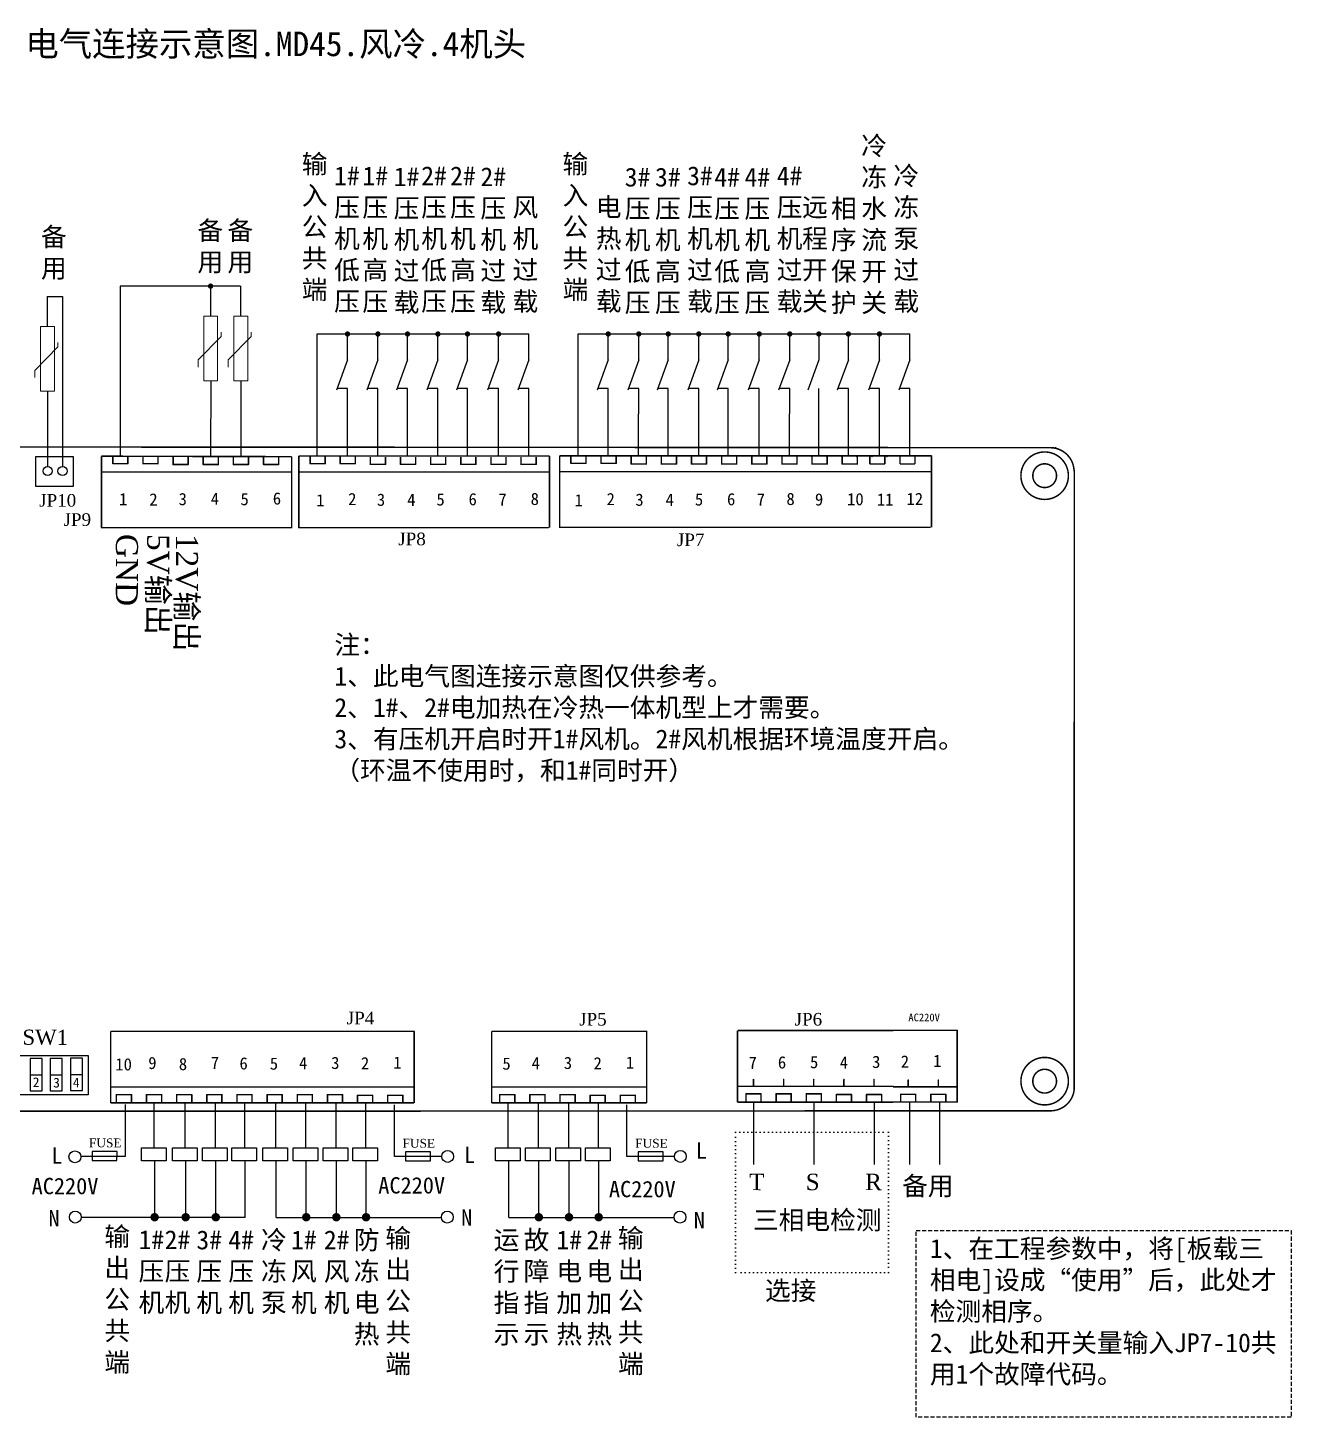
# Model space of a CAD drawing. Extents: x 13486 to 20536, y -504 to 1741.
# Drawn here: x 14665 to 16655, y -504 to 1685 of the extents above; entities that cross this region are included whole.
import ezdxf

# ---------------------------------------------------------------- set-up
doc = ezdxf.new("R2010")
doc.units = 0
doc.linetypes.add('DASHED2', pattern=[9.525, 6.35, -3.175])
doc.linetypes.add('DOT', pattern=[6.35, 0, -6.35])
doc.layers.get('0').update_dxf_attribs({"linetype": 'CONTINUOUS'})
for name, color, linetype in [('BOTTOMSOLDER', 6, 'CONTINUOUS'), ('instruction', 7, 'CONTINUOUS'), ('KEEPOUTLAYER', 6, 'CONTINUOUS'), ('MECHANICAL1', 251, 'CONTINUOUS'), ('TOPOVERLAY', 2, 'CONTINUOUS')]:
    doc.layers.add(name, color=color, linetype=linetype)

# ---------------------------------------------------------------- blocks, each defined once
blk = doc.blocks.new('常闭2')
at = {"color": 0}
for p, q in [((1.28, 7.79), (1.28, 5.04)), ((1.28, 1.9), (2.48, 5.21)), ((1.28, 5.04), (2.42, 5.04)), ((1.28, 1.9), (1.28, -0.93))]:
    blk.add_line(p, q, dxfattribs=at)

msp = doc.modelspace()

# ---------------------------------------------------------------- hatches: boundary and pattern name
h = msp.add_hatch(color=256)
edge = h.paths.add_edge_path()
edge.add_arc((14952.7, 1277.9), 4.23, 540, 900)
h = msp.add_hatch(color=256)
edge = h.paths.add_edge_path()
edge.add_arc((15168.3, 1202.5), 4.23, 540, 900)
h = msp.add_hatch(color=256)
edge = h.paths.add_edge_path()
edge.add_arc((15216.3, 1202.5), 4.23, 540, 900)
h = msp.add_hatch(color=256)
edge = h.paths.add_edge_path()
edge.add_arc((15262.8, 1202.5), 4.23, 540, 900)
h = msp.add_hatch(color=256)
edge = h.paths.add_edge_path()
edge.add_arc((15310.8, 1202.5), 4.23, 540, 900)
h = msp.add_hatch(color=256)
edge = h.paths.add_edge_path()
edge.add_arc((15357.3, 1202.5), 4.23, 540, 900)
h = msp.add_hatch(color=256)
edge = h.paths.add_edge_path()
edge.add_arc((15406.3, 1202.5), 4.23, 540, 900)
h = msp.add_hatch(color=256)
edge = h.paths.add_edge_path()
edge.add_arc((15579, 1202.5), 4.23, 540, 900)
h = msp.add_hatch(color=256)
edge = h.paths.add_edge_path()
edge.add_arc((15627, 1202.5), 4.23, 540, 900)
h = msp.add_hatch(color=256)
edge = h.paths.add_edge_path()
edge.add_arc((15673.5, 1202.5), 4.23, 540, 900)
h = msp.add_hatch(color=256)
edge = h.paths.add_edge_path()
edge.add_arc((15721.5, 1202.5), 4.23, 540, 900)
h = msp.add_hatch(color=256)
edge = h.paths.add_edge_path()
edge.add_arc((15768, 1202.5), 4.23, 540, 900)
h = msp.add_hatch(color=256)
edge = h.paths.add_edge_path()
edge.add_arc((15816.9, 1202.5), 4.23, 540, 900)
h = msp.add_hatch(color=256)
edge = h.paths.add_edge_path()
edge.add_arc((15864.8, 1202.5), 4.23, 540, 900)
h = msp.add_hatch(color=256)
edge = h.paths.add_edge_path()
edge.add_arc((15910.7, 1202.5), 4.23, 540, 900)
h = msp.add_hatch(color=256)
edge = h.paths.add_edge_path()
edge.add_arc((15957.2, 1202.5), 4.23, 540, 900)
h = msp.add_hatch(color=256)
edge = h.paths.add_edge_path()
edge.add_arc((16006.1, 1202.5), 4.23, 540, 900)
h = msp.add_hatch(color=256)
edge = h.paths.add_edge_path()
edge.add_arc((14864.5, -188.8), 6.71, 180, 540)
h = msp.add_hatch(color=256)
edge = h.paths.add_edge_path()
edge.add_arc((14913.4, -188.8), 6.71, 180, 540)
h = msp.add_hatch(color=256)
edge = h.paths.add_edge_path()
edge.add_arc((14960.9, -188.8), 6.71, 180, 540)
h = msp.add_hatch(color=256)
edge = h.paths.add_edge_path()
edge.add_arc((15103.3, -188.8), 6.71, 180, 540)
h = msp.add_hatch(color=256)
edge = h.paths.add_edge_path()
edge.add_arc((15150.8, -188.8), 6.71, 180, 540)
h = msp.add_hatch(color=256)
edge = h.paths.add_edge_path()
edge.add_arc((15197.6, -188.8), 6.71, 180, 540)
h = msp.add_hatch(color=256)
edge = h.paths.add_edge_path()
edge.add_arc((15469.7, -188.8), 6.71, 180, 540)
h = msp.add_hatch(color=256)
edge = h.paths.add_edge_path()
edge.add_arc((15517.2, -188.8), 6.71, 180, 540)
h = msp.add_hatch(color=256)
edge = h.paths.add_edge_path()
edge.add_arc((15564, -188.8), 6.71, 180, 540)

# ---------------------------------------------------------------- linework, layer by layer
for p, q in [((14952.6, 1278.1), (14952.6, 1230.2)), ((15000, 1278.1), (15000, 1230.2)), ((14695.5, 1261.8), (14695.5, 1213.9)), ((14953.3, 1010.5), (14953.4, 1128.5)), ((15000.6, 1010.5), (15000.7, 1128.5)), ((14696.2, 994.2), (14696.3, 1112.2))]:
    msp.add_line(p, q)
at = {"lineweight": 13}
for p, q in [((14969.2, 1198.4), (14969.2, 1205.3)), ((15016.5, 1198.4), (15016.5, 1205.3)), ((14712.1, 1182.1), (14676, 1145.2)), ((14712.1, 1182.1), (14712.1, 1189)), ((14969.2, 1198.4), (14933.2, 1161.6)), ((15016.5, 1198.4), (14980.5, 1161.6)), ((14933.2, 1150.4), (14933.2, 1161.6)), ((14980.5, 1150.4), (14980.5, 1161.6)), ((14676, 1134.1), (14676, 1145.2))]:
    msp.add_line(p, q, dxfattribs=at)
at = {"color": 7}
for p, q in [((14668.5, 35.4), (14688, 35.4)), ((14700.1, 35.4), (14719.6, 35.4)), ((14732, 35.8), (14751.4, 35.8))]:
    msp.add_line(p, q, dxfattribs=at)
at = {"linetype": 'Continuous'}
for p, q in [((15807.7, -8.6), (15807.7, -105.9)), ((15903, -8.6), (15903, -105.9)), ((15997.8, -8.6), (15997.8, -105.9)), ((16053.4, -8.3), (16053.4, -105.6)), ((16100.6, -8.3), (16100.6, -105.6))]:
    msp.add_line(p, q, dxfattribs=at)
at = {"linetype": 'Continuous', "flags": 128}
for points in [[(15000, 1278.1), (14810.1, 1278.1), (14810.1, 1010)], [(14695.5, 1261.8), (14719.4, 1261.8), (14719.4, 993.9)], [(15120.7, 1010.2), (15120.7, 1202.8), (15454, 1202.8)], [(15531.4, 1010.2), (15531.4, 1202.8), (16053.9, 1202.9)], [(15910.7, 1202.9), (15910.7, 1161.9), (15893.3, 1114)], [(14677.1, 1009), (14677.1, 962.9), (14736.6, 962.9), (14736.6, 1009), (14677.1, 1009)], [(14765.9, -85.3), (14765.9, -99.3), (14805.2, -99.3), (14805.3, -85.3), (14765.9, -85.3)], [(15259.8, -85.9), (15259.8, -99.9), (15299.1, -99.9), (15299.2, -85.9), (15259.8, -85.9)], [(15626.3, -85.9), (15626.3, -99.9), (15665.5, -99.9), (15665.6, -85.9), (15626.3, -85.9)]]:
    msp.add_lwpolyline(points, dxfattribs=at)
at = {"lineweight": 13}
for points in [[(14942, 1230.5), (14963.8, 1230.5), (14963.8, 1128.8), (14942, 1128.8)], [(14989.3, 1230.5), (15011.1, 1230.5), (15011.1, 1128.8), (14989.3, 1128.8)], [(14684.9, 1214.1), (14706.7, 1214.1), (14706.7, 1112.4), (14684.9, 1112.4)]]:
    msp.add_lwpolyline(points, close=True, dxfattribs=at)
at = {"color": 7}
for points in [[(14759.7, 4.1), (14625.4, 4.1), (14625.4, 65.8), (14759.7, 65.8)], [(14668.5, 10.2), (14687.2, 10.2), (14687.2, 61.2), (14668.5, 61.2)], [(14700.1, 10.2), (14718.8, 10.2), (14718.8, 61.2), (14700.1, 61.2)], [(14732, 10.6), (14750.7, 10.6), (14750.7, 61.6), (14732, 61.6)]]:
    msp.add_lwpolyline(points, close=True, dxfattribs=at)
at = {"linetype": 'DOT'}
msp.add_lwpolyline([(15779.6, -54.8), (16020.6, -54.8), (16020.6, -275.7), (15779.6, -275.7)], close=True, dxfattribs=at)
at = {"linetype": 'DASHED2'}
msp.add_lwpolyline([(16063.8, -209.9), (16654.7, -209.9), (16654.7, -503.9), (16063.8, -503.9)], close=True, dxfattribs=at)
at = {"linetype": 'Continuous'}
for centre in [(14696.1, 986.6), (14719.5, 986.6)]:
    msp.add_circle(centre, 7.26, dxfattribs=at)
at = {"layer": 'BOTTOMSOLDER', "color": 7, "linetype": 'Continuous'}
for p, q in [((14818.7, -92.9), (14818.7, -11.1)), ((14863.4, -7.7), (14863.4, -79.4)), ((14912.3, -7.7), (14912.3, -79.4)), ((14959.9, -7.7), (14959.9, -79.4)), ((15005.9, -7.7), (15005.9, -79.4)), ((15054.7, -7.7), (15054.7, -79.4)), ((15102.2, -7.7), (15102.2, -79.4)), ((15149.7, -7.7), (15149.7, -79.4)), ((15196.5, -7.7), (15196.5, -79.4)), ((15242.1, -93.3), (15242.1, -11.7)), ((15421.1, -7.7), (15421.1, -79.4)), ((15468.6, -7.7), (15468.6, -79.4)), ((15516.2, -7.7), (15516.2, -79.4)), ((15562.9, -7.7), (15562.9, -79.4)), ((15608.5, -93.3), (15608.5, -11.7)), ((14748.4, -92.9), (14818.7, -92.9)), ((14864.6, -189.3), (14864.6, -99.9)), ((14913.5, -189.3), (14913.5, -99.9)), ((14961, -189.3), (14961, -99.9)), ((15007.1, -189.3), (15007.1, -99.9)), ((15055.9, -189.3), (15055.9, -99.9)), ((15103.4, -189.3), (15103.4, -99.9)), ((15150.9, -189.3), (15150.9, -99.9)), ((15197.7, -189.3), (15197.7, -99.9)), ((15316.4, -93.3), (15242.1, -93.3)), ((15422.3, -189.3), (15422.3, -99.9)), ((15469.8, -189.3), (15469.8, -99.9)), ((15517.3, -189.3), (15517.3, -99.9)), ((15564.1, -189.3), (15564.1, -99.9)), ((15682.8, -93.3), (15608.5, -93.3)), ((15007.1, -189.3), (14749, -189.2)), ((15055.9, -189.3), (15316.3, -189.5)), ((15422.3, -189.3), (15682.7, -189.5))]:
    msp.add_line(p, q, dxfattribs=at)
for points in [[(14882.5, -99.8), (14843.6, -99.8), (14843.6, -79.4), (14882.5, -79.4)], [(14931.5, -99.8), (14892.6, -99.8), (14892.6, -79.4), (14931.5, -79.4)], [(14979, -99.8), (14940.1, -99.8), (14940.1, -79.4), (14979, -79.4)], [(15025.1, -99.8), (14986.2, -99.8), (14986.2, -79.4), (15025.1, -79.4)], [(15073.9, -99.8), (15035, -99.8), (15035, -79.4), (15073.9, -79.4)], [(15121.4, -99.8), (15082.5, -99.8), (15082.5, -79.4), (15121.4, -79.4)], [(15168.9, -99.8), (15130, -99.8), (15130, -79.4), (15168.9, -79.4)], [(15215.7, -99.8), (15176.8, -99.8), (15176.8, -79.4), (15215.7, -79.4)], [(15440.3, -99.8), (15401.4, -99.8), (15401.4, -79.4), (15440.3, -79.4)], [(15487.8, -99.8), (15448.9, -99.8), (15448.9, -79.4), (15487.8, -79.4)], [(15535.3, -99.8), (15496.4, -99.8), (15496.4, -79.4), (15535.3, -79.4)], [(15582.1, -99.8), (15543.2, -99.8), (15543.2, -79.4), (15582.1, -79.4)]]:
    msp.add_lwpolyline(points, close=True, dxfattribs=at)
for centre in [(14739, -93.7), (15326.1, -93.1), (15692.6, -93.1), (14739.6, -188.6), (15325.5, -188.7), (15692, -188.7)]:
    msp.add_circle(centre, 9.37, dxfattribs=at)
at = {"layer": 'instruction', "color": 0}
for p, q in [((15910.7, 1010.2), (15910.7, 1116.5)), ((15168.3, 1010.2), (15168.3, 1076.8)), ((15216.3, 1010.2), (15216.3, 1076.8)), ((15262.8, 1010.2), (15262.8, 1076.8)), ((15310.8, 1010.2), (15310.8, 1076.8)), ((15357.3, 1010.2), (15357.3, 1076.8)), ((15406.2, 1010.2), (15406.2, 1076.8)), ((15454, 1010.2), (15454, 1076.8)), ((15578.9, 1010.2), (15578.9, 1076.8)), ((15626.9, 1010.2), (15626.9, 1076.8)), ((15673.5, 1010.2), (15673.5, 1076.8)), ((15721.5, 1010.2), (15721.5, 1076.8)), ((15768, 1010.2), (15768, 1076.8)), ((15816.9, 1010.2), (15816.9, 1076.8)), ((15864.7, 1010.2), (15864.7, 1076.8)), ((15957.2, 1010.2), (15957.2, 1076.8)), ((16006.1, 1010.2), (16006.1, 1076.8)), ((16053.9, 1010.2), (16053.9, 1076.8))]:
    msp.add_line(p, q, dxfattribs=at)
at = {"layer": 'KEEPOUTLAYER', "color": 7, "const_width": 2.37}
for points in [[(16275.3, 1023.4), (13907.9, 1025)], [(16313.1, 988.6), (16312.9, 12)], [(16275.8, -21.2), (13907.9, -22.2)]]:
    msp.add_lwpolyline(points, dxfattribs=at)
at = {"layer": 'KEEPOUTLAYER', "color": 7}
for points, const_width in [([(16229, 979.3, 1), (16303.8, 979.3, 1)], 2.37), ([(16280.7, 1023.4, 1), (16279.5, 1023.4, 1)], 1.19), ([(16280.7, 1023.4, 1), (16279.5, 1023.4, 1)], 1.19), ([(16229.6, 979.3, 1), (16228.4, 979.3, 1)], 1.19), ([(16285.7, 979.3, 1), (16284.5, 979.3, 1)], 1.19), ([(16304.4, 979.3, 1), (16303.2, 979.3, 1)], 1.19), ([(16229, 25.5, 1), (16303.8, 25.5, 1)], 2.37), ([(16229.6, 25.5, 1), (16228.4, 25.5, 1)], 1.19), ([(16285.7, 25.5, 1), (16284.5, 25.5, 1)], 1.19), ([(16304.4, 25.5, 1), (16303.2, 25.5, 1)], 1.19), ([(16313.7, 16.1, 1), (16312.5, 16.1, 1)], 1.19), ([(16313.7, 16.1, 1), (16312.5, 16.1, 1)], 1.19)]:
    msp.add_lwpolyline(points, format="xyb", close=True, dxfattribs=dict(at, const_width=const_width))
at = {"layer": 'KEEPOUTLAYER', "color": 7, "const_width": 2.37}
for points in [[(16275.3, 1023.4, -0.414214), (16312.7, 986)], [(16313.1, 16.1, -0.414214), (16275.8, -21.2)]]:
    msp.add_lwpolyline(points, format="xyb", dxfattribs=at)
at = {"layer": 'MECHANICAL1', "color": 7}
for points, const_width in [([(16247.7, 979.3, 1), (16285.1, 979.3, 1)], 2.37), ([(16248.3, 979.3, 1), (16247.1, 979.3, 1)], 1.19), ([(16285.7, 979.3, 1), (16284.5, 979.3, 1)], 1.19), ([(16304.4, 979.3, 1), (16303.2, 979.3, 1)], 1.19), ([(16247.7, 25.5, 1), (16285.1, 25.5, 1)], 2.37), ([(16248.3, 25.5, 1), (16247.1, 25.5, 1)], 1.19), ([(16285.7, 25.5, 1), (16284.5, 25.5, 1)], 1.19), ([(16304.4, 25.5, 1), (16303.2, 25.5, 1)], 1.19)]:
    msp.add_lwpolyline(points, format="xyb", close=True, dxfattribs=dict(at, const_width=const_width))
at = {"layer": 'TOPOVERLAY', "color": 7, "const_width": 2.37}
for points in [[(14780.8, 897.3), (14780.8, 1010)], [(14780.8, 1010), (15080.3, 1009.3)], [(14798.6, 997.6), (14798.6, 1009.4)], [(14822.3, 998.2), (14822.3, 1010)], [(14846.1, 998.2), (14846.1, 1010)], [(14869.8, 998.2), (14869.8, 1010)], [(14893.6, 997), (14893.6, 1008.8)], [(14917.3, 997), (14917.3, 1008.8)], [(14941, 997), (14941, 1008.8)], [(14964.8, 997), (14964.8, 1008.8)], [(14988.5, 997), (14988.5, 1008.8)], [(15012.3, 997), (15012.3, 1008.8)], [(15036, 997), (15036, 1008.8)], [(15059.8, 997), (15059.8, 1008.8)], [(15080.3, 896.5), (15080.3, 1009.3)], [(15091.6, 897.4), (15091.6, 1010.2)], [(15091.6, 1010.2), (15486.8, 1010.2)], [(15109.4, 998.3), (15109.4, 1010.2)], [(15133.1, 998.3), (15133.1, 1010.2)], [(15156.8, 998.3), (15156.8, 1010.2)], [(15180.6, 998.3), (15180.6, 1010.2)], [(15204.3, 997.1), (15204.3, 1009)], [(15228.1, 997.1), (15228.1, 1009)], [(15251.8, 997.1), (15251.8, 1009)], [(15275.6, 997.1), (15275.6, 1009)], [(15299.3, 997.1), (15299.3, 1009)], [(15323, 997.1), (15323, 1009)], [(15346.8, 997.1), (15346.8, 1009)], [(15370.5, 997.1), (15370.5, 1009)], [(15394.3, 997.1), (15394.3, 1009)], [(15418, 997.1), (15418, 1009)], [(15441.7, 997.1), (15441.7, 1009)], [(15465.5, 997.1), (15465.5, 1009)], [(15486.6, 897.4), (15486.6, 1010.2)], [(15502.4, 897.9), (15502.4, 1010.6)], [(15502.4, 1010.6), (16088.6, 1010.6)], [(15520.2, 998.8), (15520.2, 1010.6)], [(15543.9, 998.8), (15543.9, 1010.6)], [(15567.7, 998.8), (15567.7, 1010.6)], [(15591.4, 998.8), (15591.4, 1010.6)], [(15615.1, 997.6), (15615.1, 1009.5)], [(15638.9, 997.6), (15638.9, 1009.5)], [(15662.6, 997.6), (15662.6, 1009.5)], [(15686.4, 997.6), (15686.4, 1009.5)], [(15710.1, 997.6), (15710.1, 1009.5)], [(15733.9, 997.6), (15733.9, 1009.5)], [(15757.6, 997.6), (15757.6, 1009.5)], [(15781.3, 997.6), (15781.3, 1009.5)], [(15805.1, 997.6), (15805.1, 1009.5)], [(15828.8, 997.6), (15828.8, 1009.5)], [(15852.6, 997.6), (15852.6, 1009.5)], [(15876.3, 997.6), (15876.3, 1009.5)], [(15900, 997.6), (15900, 1009.5)], [(15923.8, 997.6), (15923.8, 1009.5)], [(15947.5, 997.6), (15947.5, 1009.5)], [(15971.3, 997.6), (15971.3, 1009.5)], [(15991, 997.6), (15991, 1009.5)], [(16014.8, 997.6), (16014.8, 1009.5)], [(16038.5, 997.6), (16038.5, 1009.5)], [(16062.3, 997.6), (16062.3, 1009.5)], [(16088.3, 897.9), (16088.3, 1010.6)], [(14779.8, 985.1), (15080.3, 985.1)], [(14798.6, 998.2), (14822.3, 998.2)], [(14846.1, 998.2), (14869.8, 998.2)], [(14893.6, 997), (14917.3, 997)], [(14941, 997), (14964.8, 997)], [(14988.5, 997), (15012.3, 997)], [(15036, 997), (15059.8, 997)], [(15090.5, 985.2), (15486.6, 985.2)], [(15109.4, 998.3), (15133.1, 998.3)], [(15156.8, 998.3), (15180.6, 998.3)], [(15204.3, 997.1), (15228.1, 997.1)], [(15251.8, 997.1), (15275.6, 997.1)], [(15299.3, 997.1), (15323, 997.1)], [(15346.8, 997.1), (15370.5, 997.1)], [(15394.3, 997.1), (15418, 997.1)], [(15441.7, 997.1), (15465.5, 997.1)], [(15502.4, 985.7), (15704.2, 985.7)], [(15520.2, 998.8), (15543.9, 998.8)], [(15567.7, 998.8), (15591.4, 998.8)], [(15615.1, 997.6), (15638.9, 997.6)], [(15662.6, 997.6), (15686.4, 997.6)], [(15692.3, 985.7), (16088.3, 985.7)], [(15710.1, 997.6), (15733.9, 997.6)], [(15757.6, 997.6), (15781.3, 997.6)], [(15805.1, 997.6), (15828.8, 997.6)], [(15852.6, 997.6), (15876.3, 997.6)], [(15900, 997.6), (15923.8, 997.6)], [(15947.5, 997.6), (15971.3, 997.6)], [(15991, 997.6), (16014.8, 997.6)], [(16038.5, 997.6), (16062.3, 997.6)], [(14780.2, 897.3), (15080.3, 897.3)], [(15091, 897.4), (15485.1, 897.4)], [(15502.4, 897.9), (16086.9, 897.9)], [(15273.2, 104), (14795.2, 104)], [(14795.2, 104), (14795.2, -8.7)], [(15273.2, 104), (15273.2, -8.7)], [(15639.6, 104), (15395.3, 104)], [(15395.3, 104), (15395.3, -8.7)], [(15639.6, 104), (15639.6, -8.7)], [(16027.4, 105.3), (15782.7, 105.2)], [(15782.7, 105.2), (15782.7, -7.6)], [(16027.4, 105.6), (16128.6, 105.6)], [(16128.6, -7.2), (16128.6, 105.6)], [(15807.8, 28.1), (15807.8, 17.4)], [(15855.3, 28.1), (15855.3, 17.4)], [(15902.7, 28.1), (15902.7, 17.4)], [(15950.2, 28.1), (15950.2, 17.4)], [(15997.7, 28.1), (15997.7, 17.4)], [(16051.5, 16.5), (16051.5, 27.2)], [(16099, 16.5), (16099, 27.2)], [(15083.2, 16.2), (14795.2, 16.2)], [(14828, 4.3), (14804.3, 4.3)], [(14804.3, 4.3), (14804.3, -7.6)], [(14828, 4.3), (14828, -7.6)], [(14851.8, 4.3), (14851.8, -7.6)], [(14875.5, 4.3), (14851.8, 4.3)], [(14875.5, 4.3), (14875.5, -7.6)], [(14923, 4.3), (14899.2, 4.3)], [(14899.2, 4.3), (14899.2, -7.6)], [(14923, 4.3), (14923, -7.6)], [(14946.7, 4.3), (14946.7, -7.6)], [(14970.5, 4.3), (14946.7, 4.3)], [(14970.5, 4.3), (14970.5, -7.6)], [(14994.2, 4.3), (14994.2, -7.6)], [(15018, 4.3), (14994.2, 4.3)], [(15018, 4.3), (15018, -7.6)], [(15041.7, 4.3), (15041.7, -7.6)], [(15065.4, 4.3), (15041.7, 4.3)], [(15065.4, 4.3), (15065.4, -7.6)], [(15273.2, 16.2), (15071.4, 16.2)], [(15089.2, 4.3), (15089.2, -7.6)], [(15112.9, 4.3), (15089.2, 4.3)], [(15112.9, 4.3), (15112.9, -7.6)], [(15160.4, 4.3), (15136.7, 4.3)], [(15136.7, 4.3), (15136.7, -7.6)], [(15160.4, 4.3), (15160.4, -7.6)], [(15207.9, 3.1), (15184.1, 3.1)], [(15184.1, 3.1), (15184.1, -8.7)], [(15207.9, 3.1), (15207.9, -8.7)], [(15231.6, 3.1), (15231.6, -8.7)], [(15255.4, 3.1), (15231.6, 3.1)], [(15255.4, 3.1), (15255.4, -8.7)], [(15449.7, 16.2), (15395.3, 16.2)], [(15408.1, 4.3), (15408.1, -7.6)], [(15431.8, 4.3), (15408.1, 4.3)], [(15431.8, 4.3), (15431.8, -7.6)], [(15639.6, 16.2), (15437.8, 16.2)], [(15455.6, 4.3), (15455.6, -7.6)], [(15479.3, 4.3), (15455.6, 4.3)], [(15479.3, 4.3), (15479.3, -7.6)], [(15526.8, 4.3), (15503.1, 4.3)], [(15503.1, 4.3), (15503.1, -7.6)], [(15526.8, 4.3), (15526.8, -7.6)], [(15574.3, 3.1), (15550.6, 3.1)], [(15550.6, 3.1), (15550.6, -8.7)], [(15574.3, 3.1), (15574.3, -8.7)], [(15598, 3.1), (15598, -8.7)], [(15621.8, 3.1), (15598, 3.1)], [(15621.8, 3.1), (15621.8, -8.7)], [(15837.5, 17.4), (15782.7, 17.4)], [(15795.9, 5.6), (15795.9, -6.3)], [(15819.6, 5.6), (15795.9, 5.6)], [(15819.6, 5.6), (15819.6, -6.3)], [(16027.4, 17.4), (15825.6, 17.4)], [(15843.4, 5.6), (15843.4, -6.3)], [(15867.1, 5.6), (15843.4, 5.6)], [(15867.1, 5.6), (15867.1, -6.3)], [(15914.6, 5.6), (15890.9, 5.6)], [(15890.9, 5.6), (15890.9, -6.3)], [(15914.6, 5.6), (15914.6, -6.3)], [(15962.1, 4.4), (15938.4, 4.4)], [(15938.4, 4.4), (15938.4, -7.5)], [(15962.1, 4.4), (15962.1, -7.5)], [(15985.8, 4.4), (15985.8, -7.5)], [(16009.6, 4.4), (15985.8, 4.4)], [(16009.6, 4.4), (16009.6, -7.5)], [(16027.4, 16.5), (16128.6, 16.5)], [(16039.6, 4.7), (16063.3, 4.7)], [(16039.6, -7.2), (16039.6, 4.7)], [(16063.3, -7.2), (16063.3, 4.7)], [(16087.1, -7.2), (16087.1, 4.7)], [(16087.1, 4.7), (16110.8, 4.7)], [(16110.8, -7.2), (16110.8, 4.7)], [(15273.2, -8.7), (14795.2, -8.7)], [(15639.6, -8.7), (15395.3, -8.7)], [(16027.4, -7.5), (15782.7, -7.6)], [(16027.4, -7.2), (16128.6, -7.2)]]:
    msp.add_lwpolyline(points, dxfattribs=at)
at = {"layer": 'TOPOVERLAY', "color": 7, "const_width": 1.19}
for points in [[(14916.7, 1008.8, 1), (14917.9, 1008.8, 1)], [(14940.5, 1008.8, 1), (14941.6, 1008.8, 1)], [(14964.2, 1008.8, 1), (14965.4, 1008.8, 1)], [(14987.9, 1008.8, 1), (14989.1, 1008.8, 1)], [(15011.7, 1008.8, 1), (15012.9, 1008.8, 1)], [(15035.4, 1008.8, 1), (15036.6, 1008.8, 1)], [(15059.2, 1008.8, 1), (15060.3, 1008.8, 1)], [(15638.3, 1009.5, 1), (15639.5, 1009.5, 1)], [(15662, 1009.5, 1), (15663.2, 1009.5, 1)], [(15685.8, 1009.5, 1), (15687, 1009.5, 1)], [(15709.5, 1009.5, 1), (15710.7, 1009.5, 1)], [(15733.3, 1009.5, 1), (15734.4, 1009.5, 1)], [(15757, 1009.5, 1), (15758.2, 1009.5, 1)], [(15780.7, 1009.5, 1), (15781.9, 1009.5, 1)], [(15804.5, 1009.5, 1), (15805.7, 1009.5, 1)], [(15828.2, 1009.5, 1), (15829.4, 1009.5, 1)], [(15898.7, 1009.5, 1), (15899.9, 1009.5, 1)], [(15922.4, 1009.5, 1), (15923.6, 1009.5, 1)], [(15946.2, 1009.5, 1), (15947.4, 1009.5, 1)], [(15969.9, 1009.5, 1), (15971.1, 1009.5, 1)], [(15988.5, 1010.8, 1), (15989.7, 1010.8, 1)], [(15988.5, 1010.8, 1), (15989.7, 1010.8, 1)], [(15993.7, 1009.5, 1), (15994.9, 1009.5, 1)], [(16017.4, 1009.5, 1), (16018.6, 1009.5, 1)], [(16284.3, 1023.4, 1), (16283.1, 1023.4, 1)], [(14821.7, 998.2, 1), (14822.9, 998.2, 1)], [(14821.7, 998.2, 1), (14822.9, 998.2, 1)], [(14845.5, 998.2, 1), (14846.7, 998.2, 1)], [(14845.5, 998.2, 1), (14846.7, 998.2, 1)], [(14869.2, 998.2, 1), (14870.4, 998.2, 1)], [(14869.2, 998.2, 1), (14870.4, 998.2, 1)], [(14893, 997, 1), (14894.2, 997, 1)], [(14893, 997, 1), (14894.2, 997, 1)], [(14916.7, 997, 1), (14917.9, 997, 1)], [(14916.7, 997, 1), (14917.9, 997, 1)], [(14940.5, 997, 1), (14941.6, 997, 1)], [(14940.5, 997, 1), (14941.6, 997, 1)], [(14964.2, 997, 1), (14965.4, 997, 1)], [(14964.2, 997, 1), (14965.4, 997, 1)], [(14987.9, 997, 1), (14989.1, 997, 1)], [(14987.9, 997, 1), (14989.1, 997, 1)], [(15011.7, 997, 1), (15012.9, 997, 1)], [(15011.7, 997, 1), (15012.9, 997, 1)], [(15035.4, 997, 1), (15036.6, 997, 1)], [(15035.4, 997, 1), (15036.6, 997, 1)], [(15059.2, 997, 1), (15060.3, 997, 1)], [(15059.2, 997, 1), (15060.3, 997, 1)], [(15091, 985.2, 1), (15092.2, 985.2, 1)], [(15108.8, 998.3, 1), (15110, 998.3, 1)], [(15108.8, 998.3, 1), (15110, 998.3, 1)], [(15132.5, 998.3, 1), (15133.7, 998.3, 1)], [(15132.5, 998.3, 1), (15133.7, 998.3, 1)], [(15156.3, 998.3, 1), (15157.4, 998.3, 1)], [(15156.3, 998.3, 1), (15157.4, 998.3, 1)], [(15180, 998.3, 1), (15181.2, 998.3, 1)], [(15180, 998.3, 1), (15181.2, 998.3, 1)], [(15203.7, 997.1, 1), (15204.9, 997.1, 1)], [(15203.7, 997.1, 1), (15204.9, 997.1, 1)], [(15227.5, 997.1, 1), (15228.7, 997.1, 1)], [(15227.5, 997.1, 1), (15228.7, 997.1, 1)], [(15251.2, 997.1, 1), (15252.4, 997.1, 1)], [(15251.2, 997.1, 1), (15252.4, 997.1, 1)], [(15275, 997.1, 1), (15276.1, 997.1, 1)], [(15275, 997.1, 1), (15276.1, 997.1, 1)], [(15298.7, 997.1, 1), (15299.9, 997.1, 1)], [(15298.7, 997.1, 1), (15299.9, 997.1, 1)], [(15322.4, 997.1, 1), (15323.6, 997.1, 1)], [(15322.4, 997.1, 1), (15323.6, 997.1, 1)], [(15346.2, 997.1, 1), (15347.4, 997.1, 1)], [(15346.2, 997.1, 1), (15347.4, 997.1, 1)], [(15369.9, 997.1, 1), (15371.1, 997.1, 1)], [(15369.9, 997.1, 1), (15371.1, 997.1, 1)], [(15393.7, 997.1, 1), (15394.8, 997.1, 1)], [(15393.7, 997.1, 1), (15394.8, 997.1, 1)], [(15417.4, 997.1, 1), (15418.6, 997.1, 1)], [(15417.4, 997.1, 1), (15418.6, 997.1, 1)], [(15441.1, 997.1, 1), (15442.3, 997.1, 1)], [(15441.1, 997.1, 1), (15442.3, 997.1, 1)], [(15464.9, 997.1, 1), (15466.1, 997.1, 1)], [(15464.9, 997.1, 1), (15466.1, 997.1, 1)], [(15501.8, 985.7, 1), (15503, 985.7, 1)], [(15519.6, 998.8, 1), (15520.8, 998.8, 1)], [(15519.6, 998.8, 1), (15520.8, 998.8, 1)], [(15543.3, 998.8, 1), (15544.5, 998.8, 1)], [(15543.3, 998.8, 1), (15544.5, 998.8, 1)], [(15567.1, 998.8, 1), (15568.3, 998.8, 1)], [(15567.1, 998.8, 1), (15568.3, 998.8, 1)], [(15590.8, 998.8, 1), (15592, 998.8, 1)], [(15590.8, 998.8, 1), (15592, 998.8, 1)], [(15614.6, 997.6, 1), (15615.7, 997.6, 1)], [(15614.6, 997.6, 1), (15615.7, 997.6, 1)], [(15638.3, 997.6, 1), (15639.5, 997.6, 1)], [(15638.3, 997.6, 1), (15639.5, 997.6, 1)], [(15662, 997.6, 1), (15663.2, 997.6, 1)], [(15662, 997.6, 1), (15663.2, 997.6, 1)], [(15685.8, 997.6, 1), (15687, 997.6, 1)], [(15685.8, 997.6, 1), (15687, 997.6, 1)], [(15709.5, 997.6, 1), (15710.7, 997.6, 1)], [(15709.5, 997.6, 1), (15710.7, 997.6, 1)], [(15733.3, 997.6, 1), (15734.4, 997.6, 1)], [(15733.3, 997.6, 1), (15734.4, 997.6, 1)], [(15757, 997.6, 1), (15758.2, 997.6, 1)], [(15757, 997.6, 1), (15758.2, 997.6, 1)], [(15780.7, 997.6, 1), (15781.9, 997.6, 1)], [(15780.7, 997.6, 1), (15781.9, 997.6, 1)], [(15804.5, 997.6, 1), (15805.7, 997.6, 1)], [(15804.5, 997.6, 1), (15805.7, 997.6, 1)], [(15828.2, 997.6, 1), (15829.4, 997.6, 1)], [(15828.2, 997.6, 1), (15829.4, 997.6, 1)], [(15852, 997.6, 1), (15853.1, 997.6, 1)], [(15852, 997.6, 1), (15853.1, 997.6, 1)], [(15875.7, 997.6, 1), (15876.9, 997.6, 1)], [(15875.7, 997.6, 1), (15876.9, 997.6, 1)], [(15899.4, 997.6, 1), (15900.6, 997.6, 1)], [(15899.4, 997.6, 1), (15900.6, 997.6, 1)], [(15923.2, 997.6, 1), (15924.4, 997.6, 1)], [(15923.2, 997.6, 1), (15924.4, 997.6, 1)], [(15946.9, 997.6, 1), (15948.1, 997.6, 1)], [(15946.9, 997.6, 1), (15948.1, 997.6, 1)], [(15970.7, 997.6, 1), (15971.9, 997.6, 1)], [(15970.7, 997.6, 1), (15971.9, 997.6, 1)], [(15988.5, 985.7, 1), (15989.7, 985.7, 1)], [(15076, 897.3, 1), (15077.1, 897.3, 1)], [(15076, 897.3, 1), (15077.1, 897.3, 1)], [(15091, 897.4, 1), (15092.2, 897.4, 1)], [(15091, 897.4, 1), (15092.2, 897.4, 1)], [(15386.7, 897.4, 1), (15387.9, 897.4, 1)], [(15386.7, 897.4, 1), (15387.9, 897.4, 1)], [(15501.8, 897.9, 1), (15503, 897.9, 1)], [(15501.8, 897.9, 1), (15503, 897.9, 1)], [(15988.5, 897.9, 1), (15989.7, 897.9, 1)], [(15988.5, 897.9, 1), (15989.7, 897.9, 1)], [(15273.8, 104, 1), (15272.6, 104, 1)], [(15273.8, 104, 1), (15272.6, 104, 1)], [(15640.2, 104, 1), (15639, 104, 1)], [(15640.2, 104, 1), (15639, 104, 1)], [(16028, 105.3, 1), (16026.8, 105.3, 1)], [(16028, 105.3, 1), (16026.8, 105.3, 1)], [(16128, 105.6, 1), (16129.2, 105.6, 1)], [(16128, 105.6, 1), (16129.2, 105.6, 1)], [(15808.4, 28.1, 1), (15807.2, 28.1, 1)], [(15855.9, 28.1, 1), (15854.7, 28.1, 1)], [(15903.3, 28.1, 1), (15902.1, 28.1, 1)], [(15950.8, 28.1, 1), (15949.6, 28.1, 1)], [(15998.3, 28.1, 1), (15997.1, 28.1, 1)], [(16050.9, 27.2, 1), (16052.1, 27.2, 1)], [(16098.4, 27.2, 1), (16099.5, 27.2, 1)], [(14804.9, 4.3, 1), (14803.7, 4.3, 1)], [(14804.9, 4.3, 1), (14803.7, 4.3, 1)], [(14828.6, 4.3, 1), (14827.4, 4.3, 1)], [(14828.6, 4.3, 1), (14827.4, 4.3, 1)], [(14852.4, 4.3, 1), (14851.2, 4.3, 1)], [(14852.4, 4.3, 1), (14851.2, 4.3, 1)], [(14876.1, 4.3, 1), (14874.9, 4.3, 1)], [(14876.1, 4.3, 1), (14874.9, 4.3, 1)], [(14899.8, 4.3, 1), (14898.7, 4.3, 1)], [(14899.8, 4.3, 1), (14898.7, 4.3, 1)], [(14923.6, 4.3, 1), (14922.4, 4.3, 1)], [(14923.6, 4.3, 1), (14922.4, 4.3, 1)], [(14947.3, 4.3, 1), (14946.1, 4.3, 1)], [(14947.3, 4.3, 1), (14946.1, 4.3, 1)], [(14971.1, 4.3, 1), (14969.9, 4.3, 1)], [(14971.1, 4.3, 1), (14969.9, 4.3, 1)], [(14994.8, 4.3, 1), (14993.6, 4.3, 1)], [(14994.8, 4.3, 1), (14993.6, 4.3, 1)], [(15018.5, 4.3, 1), (15017.4, 4.3, 1)], [(15018.5, 4.3, 1), (15017.4, 4.3, 1)], [(15042.3, 4.3, 1), (15041.1, 4.3, 1)], [(15042.3, 4.3, 1), (15041.1, 4.3, 1)], [(15066, 4.3, 1), (15064.8, 4.3, 1)], [(15066, 4.3, 1), (15064.8, 4.3, 1)], [(15089.8, 4.3, 1), (15088.6, 4.3, 1)], [(15089.8, 4.3, 1), (15088.6, 4.3, 1)], [(15113.5, 4.3, 1), (15112.3, 4.3, 1)], [(15113.5, 4.3, 1), (15112.3, 4.3, 1)], [(15137.3, 4.3, 1), (15136.1, 4.3, 1)], [(15137.3, 4.3, 1), (15136.1, 4.3, 1)], [(15161, 4.3, 1), (15159.8, 4.3, 1)], [(15161, 4.3, 1), (15159.8, 4.3, 1)], [(15184.7, 3.1, 1), (15183.5, 3.1, 1)], [(15184.7, 3.1, 1), (15183.5, 3.1, 1)], [(15208.5, 3.1, 1), (15207.3, 3.1, 1)], [(15208.5, 3.1, 1), (15207.3, 3.1, 1)], [(15232.2, 3.1, 1), (15231, 3.1, 1)], [(15232.2, 3.1, 1), (15231, 3.1, 1)], [(15256, 3.1, 1), (15254.8, 3.1, 1)], [(15256, 3.1, 1), (15254.8, 3.1, 1)], [(15273.8, 16.2, 1), (15272.6, 16.2, 1)], [(15408.7, 4.3, 1), (15407.5, 4.3, 1)], [(15408.7, 4.3, 1), (15407.5, 4.3, 1)], [(15432.4, 4.3, 1), (15431.3, 4.3, 1)], [(15432.4, 4.3, 1), (15431.3, 4.3, 1)], [(15456.2, 4.3, 1), (15455, 4.3, 1)], [(15456.2, 4.3, 1), (15455, 4.3, 1)], [(15479.9, 4.3, 1), (15478.7, 4.3, 1)], [(15479.9, 4.3, 1), (15478.7, 4.3, 1)], [(15503.7, 4.3, 1), (15502.5, 4.3, 1)], [(15503.7, 4.3, 1), (15502.5, 4.3, 1)], [(15527.4, 4.3, 1), (15526.2, 4.3, 1)], [(15527.4, 4.3, 1), (15526.2, 4.3, 1)], [(15551.1, 3.1, 1), (15550, 3.1, 1)], [(15551.1, 3.1, 1), (15550, 3.1, 1)], [(15574.9, 3.1, 1), (15573.7, 3.1, 1)], [(15574.9, 3.1, 1), (15573.7, 3.1, 1)], [(15598.6, 3.1, 1), (15597.4, 3.1, 1)], [(15598.6, 3.1, 1), (15597.4, 3.1, 1)], [(15622.4, 3.1, 1), (15621.2, 3.1, 1)], [(15622.4, 3.1, 1), (15621.2, 3.1, 1)], [(15640.2, 16.2, 1), (15639, 16.2, 1)], [(15796.5, 5.6, 1), (15795.3, 5.6, 1)], [(15796.5, 5.6, 1), (15795.3, 5.6, 1)], [(15808.4, 17.4, 1), (15807.2, 17.4, 1)], [(15820.2, 5.6, 1), (15819.1, 5.6, 1)], [(15820.2, 5.6, 1), (15819.1, 5.6, 1)], [(15826.2, 17.4, 1), (15825, 17.4, 1)], [(15838, 17.4, 1), (15836.9, 17.4, 1)], [(15844, 5.6, 1), (15842.8, 5.6, 1)], [(15844, 5.6, 1), (15842.8, 5.6, 1)], [(15855.9, 17.4, 1), (15854.7, 17.4, 1)], [(15867.7, 5.6, 1), (15866.5, 5.6, 1)], [(15867.7, 5.6, 1), (15866.5, 5.6, 1)], [(15891.5, 5.6, 1), (15890.3, 5.6, 1)], [(15891.5, 5.6, 1), (15890.3, 5.6, 1)], [(15903.3, 17.4, 1), (15902.1, 17.4, 1)], [(15915.2, 5.6, 1), (15914, 5.6, 1)], [(15915.2, 5.6, 1), (15914, 5.6, 1)], [(15938.9, 4.4, 1), (15937.8, 4.4, 1)], [(15938.9, 4.4, 1), (15937.8, 4.4, 1)], [(15950.8, 17.4, 1), (15949.6, 17.4, 1)], [(15962.7, 4.4, 1), (15961.5, 4.4, 1)], [(15962.7, 4.4, 1), (15961.5, 4.4, 1)], [(15986.4, 4.4, 1), (15985.2, 4.4, 1)], [(15986.4, 4.4, 1), (15985.2, 4.4, 1)], [(15998.3, 17.4, 1), (15997.1, 17.4, 1)], [(16010.2, 4.4, 1), (16009, 4.4, 1)], [(16010.2, 4.4, 1), (16009, 4.4, 1)], [(16028, 17.4, 1), (16026.8, 17.4, 1)], [(16039, 4.7, 1), (16040.2, 4.7, 1)], [(16039, 4.7, 1), (16040.2, 4.7, 1)], [(16050.9, 16.5, 1), (16052.1, 16.5, 1)], [(16062.7, 4.7, 1), (16063.9, 4.7, 1)], [(16062.7, 4.7, 1), (16063.9, 4.7, 1)], [(16086.5, 4.7, 1), (16087.7, 4.7, 1)], [(16086.5, 4.7, 1), (16087.7, 4.7, 1)], [(16098.4, 16.5, 1), (16099.5, 16.5, 1)], [(16110.2, 4.7, 1), (16111.4, 4.7, 1)], [(16110.2, 4.7, 1), (16111.4, 4.7, 1)], [(16128, 16.5, 1), (16129.2, 16.5, 1)], [(16313.7, 12.6, 1), (16312.5, 12.6, 1)], [(14947.3, -7.6, 1), (14946.1, -7.6, 1)], [(14971.1, -7.6, 1), (14969.9, -7.6, 1)], [(14994.8, -7.6, 1), (14993.6, -7.6, 1)], [(15018.5, -7.6, 1), (15017.4, -7.6, 1)], [(15042.3, -7.6, 1), (15041.1, -7.6, 1)], [(15066, -7.6, 1), (15064.8, -7.6, 1)], [(15089.8, -7.6, 1), (15088.6, -7.6, 1)], [(15113.5, -7.6, 1), (15112.3, -7.6, 1)], [(15137.3, -7.6, 1), (15136.1, -7.6, 1)], [(15408.7, -7.6, 1), (15407.5, -7.6, 1)], [(15432.4, -7.6, 1), (15431.3, -7.6, 1)], [(15456.2, -7.6, 1), (15455, -7.6, 1)], [(15479.9, -7.6, 1), (15478.7, -7.6, 1)], [(15503.7, -7.6, 1), (15502.5, -7.6, 1)], [(15796.5, -6.3, 1), (15795.3, -6.3, 1)], [(15820.2, -6.3, 1), (15819.1, -6.3, 1)], [(15844, -6.3, 1), (15842.8, -6.3, 1)], [(15867.7, -6.3, 1), (15866.5, -6.3, 1)], [(15891.5, -6.3, 1), (15890.3, -6.3, 1)], [(16039, -7.2, 1), (16040.2, -7.2, 1)], [(16062.7, -7.2, 1), (16063.9, -7.2, 1)], [(16086.5, -7.2, 1), (16087.7, -7.2, 1)], [(16110.2, -7.2, 1), (16111.4, -7.2, 1)], [(16128, -7.2, 1), (16129.2, -7.2, 1)], [(16128, -7.2, 1), (16129.2, -7.2, 1)]]:
    msp.add_lwpolyline(points, format="xyb", close=True, dxfattribs=at)

# ---------------------------------------------------------------- block references
at = {"color": 0, "xscale": 14.46337265325201, "yscale": 14.46337265333068, "zscale": 14.46337265328271, "rotation": 180}
for p in [(15186.8, 1189.4), (15234.8, 1189.4), (15281.3, 1189.4), (15329.3, 1189.4), (15375.8, 1189.4), (15424.8, 1189.4), (15472.6, 1189.4), (15597.5, 1189.4), (15645.5, 1189.4), (15692, 1189.4), (15740, 1189.4), (15786.5, 1189.4), (15835.4, 1189.4), (15883.3, 1189.4), (15975.7, 1189.4), (16024.6, 1189.4), (16072.5, 1189.4)]:
    msp.add_blockref('常闭2', p, dxfattribs=at)

# ---------------------------------------------------------------- texts
at = {"layer": 'BOTTOMSOLDER', "color": 7, "linetype": 'Continuous'}
for s, insert, char_height, width, attachment_point in [('{\\fSimSun|b0|i0|c134|p54;工业冷水机.电气连接示意图.MD45.风冷.4机头}', (14371.5, 1678.8), 38.579, 1577.097, 1), ('{\\fSimSun|b0|i0|c134|p54;冷冻水流开关}', (15997.8, 1233.7), 29.676, 8.736, 8), ('{\\fSimSun|b0|i0|c134|p54;输入公共端}', (15116.6, 1485.2), 29.676, 8.736, 2), ('{\\fSimSun|b0|i0|c134|p54;输入公共端}', (15527.3, 1485.2), 29.676, 8.736, 2), ('{\\fSimSun|b0|i0|c134|p54;冷冻泵过载}', (16048.4, 1235.7), 29.676, 8.736, 8), ('{\\fSimSun|b0|i0|c134|p54;1#压机低压}', (15167.4, 1235.8), 29.676, 8.736, 8), ('{\\fSimSun|b0|i0|c134|p54;1#压机高压}', (15212, 1235.6), 29.676, 8.736, 8), ('{\\fSimSun|b0|i0|c134|p54;1#压机过载}', (15261.3, 1234.2), 29.676, 8.736, 8), ('{\\fSimSun|b0|i0|c134|p54;2#压机低压}', (15304.7, 1235.8), 29.676, 8.736, 8), ('{\\fSimSun|b0|i0|c134|p54;2#压机高压}', (15350.2, 1235.6), 29.676, 8.736, 8), ('{\\fSimSun|b0|i0|c134|p54;2#压机过载}', (15397.9, 1234.2), 29.676, 8.736, 8), ('{\\fSimSun|b0|i0|c134|p54;3#压机低压}', (15625.2, 1233.7), 29.676, 8.736, 8), ('{\\fSimSun|b0|i0|c134|p54;3#压机高压}', (15672.9, 1233.7), 29.676, 8.736, 8), ('{\\fSimSun|b0|i0|c134|p54;3#压机过载}', (15723.5, 1235.7), 29.676, 8.736, 8), ('{\\fSimSun|b0|i0|c134|p54;4#压机低压}', (15766.3, 1233.7), 29.676, 8.736, 8), ('{\\fSimSun|b0|i0|c134|p54;4#压机高压}', (15813.9, 1233.7), 29.676, 8.736, 8), ('{\\fSimSun|b0|i0|c134|p54;4#压机过载}', (15864.6, 1235.7), 29.676, 8.736, 8), ('{\\fSimSun|b0|i0|c134|p54;风机过载}', (15448.5, 1235.7), 29.676, 8.736, 8), ('{\\fSimSun|b0|i0|c134|p54;电热过载}', (15579.7, 1236), 29.676, 8.736, 8), ('{\\fSimSun|b0|i0|c134|p54;远程开关}', (15904.6, 1236), 29.676, 8.736, 8), ('{\\fSimSun|b0|i0|c134|p54;相序保护}', (15950.1, 1233.7), 29.676, 8.736, 8), ('{\\fSimSun|b0|i0|c134|p54;备用}', (14952.2, 1297.8), 29.676, 8.736, 8), ('{\\fSimSun|b0|i0|c134|p54;备用}', (14999.5, 1297.8), 29.676, 8.736, 8), ('{\\fSimSun|b0|i0|c134|p54;备用}', (14705.8, 1287.8), 29.676, 8.736, 8), ('\\pt178.06;{\\fSimSun|b0|i0|c134|p54;注：\\P1、此电气图连接示意图仅供参考。\\P2、1#、2#电加热在冷热一体机型上才需要。\\P3、有压机开启时开1#风机。2#风机根据环境温度开启。（环温不使用时，和1#同时开）}', (15147.7, 727.9), 29.676, 1067.728, 1), ('L', (14701.9, -78.9), 25.8, 8.736, 1), ('L', (15351.9, -77.8), 25.8, 8.736, 1), ('L', (15717, -70.8), 25.8, 8.736, 1), ('AC220V', (14670.8, -126.8), 25.78, 8.736, 1), ('AC220V', (15216.8, -125.7), 25.78, 8.736, 1), ('AC220V', (15580.1, -131.6), 25.78, 8.736, 1), ('{\\fSimSun|b0|i0|c134|p54;备用}', (16042, -124.6), 29.676, 157.36, 1), ('{\\fSimSun|b0|i0|c134|p54;三相电检测}', (15807, -178.4), 29.676, 243.309, 1), ('N', (14697.3, -177.6), 25.8, 8.736, 1), ('N', (15347.3, -176.5), 25.8, 8.736, 1), ('N', (15713.7, -180.6), 25.8, 8.736, 1), ('{\\fSimSun|b0|i0|c134|p54;输出公共端}', (14805.6, -204.3), 29.676, 8.736, 2), ('{\\fSimSun|b0|i0|c134|p54;1#压机}', (14859.4, -209.4), 29.676, 8.736, 2), ('{\\fSimSun|b0|i0|c134|p54;2#压机}', (14900.5, -209.4), 29.676, 8.736, 2), ('{\\fSimSun|b0|i0|c134|p54;3#压机}', (14950.5, -209.7), 29.676, 8.736, 2), ('{\\fSimSun|b0|i0|c134|p54;4#压机}', (15000.8, -209.7), 29.676, 8.736, 2), ('{\\fSimSun|b0|i0|c134|p54;冷冻泵}', (15052.4, -209.7), 29.676, 8.736, 2), ('{\\fSimSun|b0|i0|c134|p54;1#风机}', (15099.6, -209.7), 29.676, 8.736, 2), ('{\\fSimSun|b0|i0|c134|p54;2#风机}', (15151.3, -209.7), 29.676, 8.736, 2), ('{\\fSimSun|b0|i0|c134|p54;防冻电热}', (15198.6, -209.7), 29.676, 8.736, 2), ('{\\fSimSun|b0|i0|c134|p54;输出公共端}', (15248.1, -206.8), 29.676, 8.736, 2), ('{\\fSimSun|b0|i0|c134|p54;运行指示}', (15418.8, -209.7), 29.676, 8.736, 2), ('{\\fSimSun|b0|i0|c134|p54;故障指示}', (15466, -209.7), 29.676, 8.736, 2), ('{\\fSimSun|b0|i0|c134|p54;1#电加热}', (15517.6, -209.7), 29.676, 8.736, 2), ('{\\fSimSun|b0|i0|c134|p54;2#电加热}', (15564.9, -209.7), 29.676, 8.736, 2), ('{\\fSimSun|b0|i0|c134|p54;输出公共端}', (15614.5, -206.8), 29.676, 8.736, 2), ('\\pt178.06;{\\fSimSun|b0|i0|c134|p54;1、在工程参数中，将[板载三相电]设成“使用”后，此处才检测相序。\\P2、此处和开关量输入JP7-10共用1个故障代码。}', (16085.6, -223.3), 29.676, 550.852, 1), ('{\\fSimSun|b0|i0|c134|p54;选接}', (15826, -289.5), 29.676, 173.193, 1)]:
    msp.add_mtext(s, dxfattribs=dict(at, insert=insert, char_height=char_height, width=width, attachment_point=attachment_point))
at = {"layer": 'BOTTOMSOLDER', "color": 7, "linetype": 'Continuous', "attachment_point": 1}
for s, insert, char_height, width, rotation in [('{\\fTimes New Roman|b0|i0|c186|p18;\\H0.875x;\\C0;JP10}', (14682.7, 950.5), 22.702, 6.683, 359.8614), ('{\\fTimes New Roman|b0|i0|c186|p18;\\H0.875x;\\C0;JP9}', (14721.1, 920.2), 22.702, 6.683, 359.8614), ('{\\fTimes New Roman|b0|i0|c186|p18;\\H0.875x;\\C0;GND}', (14838.4, 887.5), 39.72, 265.959, 269.8614), ('{\\fTimes New Roman|b0|i0|c186|p18;\\H0.875x;\\C0;5V\\fSimSun|b0|i0|c134|p2;输出}', (14887.6, 887.5), 39.72, 265.959, 269.8614), ('{\\fTimes New Roman|b0|i0|c186|p18;\\H0.875x;\\C0;12V\\fSimSun|b0|i0|c134|p2;输出}', (14932.9, 887.5), 39.72, 265.959, 269.8614), ('{\\fTimes New Roman|b0|i0|c186|p18;\\H0.875x;\\C0;JP8}', (15248.3, 889.7), 22.702, 6.683, 359.8614), ('{\\fTimes New Roman|b0|i0|c186|p18;\\H0.875x;\\C0;JP7}', (15687.2, 888.3), 22.702, 6.683, 359.8614), ('{\\fTimes New Roman|b0|i0|c186|p18;\\H0.875x;\\C0;JP4}', (15167.2, 135), 22.702, 6.683, 359.8614), ('{\\fTimes New Roman|b0|i0|c186|p18;\\H0.875x;\\C0;JP5}', (15533.2, 133.1), 22.702, 6.683, 359.8614), ('{\\fTimes New Roman|b0|i0|c186|p18;\\H0.875x;\\C0;JP6}', (15872.6, 133.1), 22.702, 6.683, 359.8614), ('{\\fTimes New Roman|b0|i0|c186|p18;\\H0.875x;\\C0;SW1}', (14656.3, 106.7), 27.243, 8.02, 359.8614), ('{\\fTimes New Roman|b0|i0|c186|p18;\\H0.875x;\\C0;FUSE}', (14761.1, -64.7), 15.892, 4.678, 359.8614), ('{\\fTimes New Roman|b0|i0|c186|p18;\\H0.875x;\\C0;FUSE}', (15255, -65.3), 15.892, 4.678, 359.8614), ('{\\fTimes New Roman|b0|i0|c186|p18;\\H0.875x;\\C0;FUSE}', (15621.4, -65.3), 15.892, 4.678, 359.8614), ('{\\fTimes New Roman|b0|i0|c186|p18;\\H0.875x;\\C0;T}', (15801.1, -120.2), 29.676, 8.736, 359.8614), ('{\\fTimes New Roman|b0|i0|c186|p18;\\H0.875x;\\C0;S}', (15890.2, -120.2), 29.676, 8.736, 359.8614), ('{\\fTimes New Roman|b0|i0|c186|p18;\\H0.875x;\\C0;R}', (15983.8, -120.2), 29.676, 8.736, 359.8614)]:
    msp.add_mtext(s, dxfattribs=dict(at, insert=insert, char_height=char_height, width=width, rotation=rotation))
at = {"layer": 'BOTTOMSOLDER', "color": 0, "linetype": 'Continuous', "insert": (16051.7, 132), "char_height": 12.18, "width": 4.129, "attachment_point": 1}
msp.add_mtext('AC220V', dxfattribs=at)
at = {"layer": 'TOPOVERLAY', "color": 7}
for s, height, p in [('1', 19.2, (14808.5, 932.6)), ('2', 19.2, (14856.2, 932.3)), ('3', 19.2, (14902.3, 932.9)), ('4', 19.2, (14953, 933.4)), ('5', 19.2, (14999.8, 932.8)), ('6', 19.2, (15050.7, 933.8)), ('1', 19.2, (15119, 931)), ('2', 19.2, (15169.3, 932.9)), ('3', 19.2, (15214.6, 931.9)), ('4', 19.2, (15262.3, 931.7)), ('5', 19.2, (15308.4, 932.3)), ('6', 19.2, (15359, 932.7)), ('7', 19.2, (15405.9, 932.1)), ('8', 19.2, (15456.8, 933.1)), ('1', 19.2, (15526.1, 931)), ('2', 19.2, (15576.4, 932.9)), ('3', 19.2, (15621.7, 931.9)), ('4', 19.2, (15669.3, 931.7)), ('5', 19.2, (15715.5, 932.3)), ('6', 19.2, (15766.1, 932.7)), ('7', 19.2, (15812.9, 932.1)), ('8', 19.2, (15859.7, 933.1)), ('9', 19.2, (15904.6, 932.3)), ('10', 19.23, (15955.2, 932.7)), ('11', 19.23, (16002.1, 932.1)), ('12', 19.23, (16048.8, 933.1)), ('2', 19.2, (16039.8, 46.8)), ('1 ', 19.23, (16090.7, 47.8)), ('10', 19.23, (14802.6, 42.4)), ('9', 19.2, (14854.5, 44.6)), ('8', 19.2, (14902.7, 42.9)), ('7', 19.2, (14953, 44.8)), ('6', 19.2, (14998.2, 43.9)), ('5', 19.2, (15045.9, 43.6)), ('4', 19.2, (15092, 44.2)), ('3', 19.2, (15142.6, 44.7)), ('2', 19.2, (15189.5, 44.1)), ('1 ', 19.23, (15240.4, 45.1)), ('5', 19.2, (15412.3, 43.6)), ('4', 19.2, (15458.4, 44.2)), ('3', 19.2, (15509, 44.7)), ('2', 19.2, (15555.9, 44.1)), ('1 ', 19.23, (15606.8, 45.1)), ('7', 19.2, (15800.1, 44.9)), ('6', 19.2, (15846.2, 45.5)), ('5', 19.2, (15896.8, 45.9)), ('4', 19.2, (15943.7, 45.3)), ('3', 19.2, (15994.6, 46.3)), ('2', 15.4, (14672.6, 16.1)), ('3', 15.4, (14704.8, 15.5)), ('4', 15.4, (14735.9, 15.6))]:
    msp.add_text(s, height=height, dxfattribs=at).set_placement(p)

doc.saveas('drawing.dxf')
